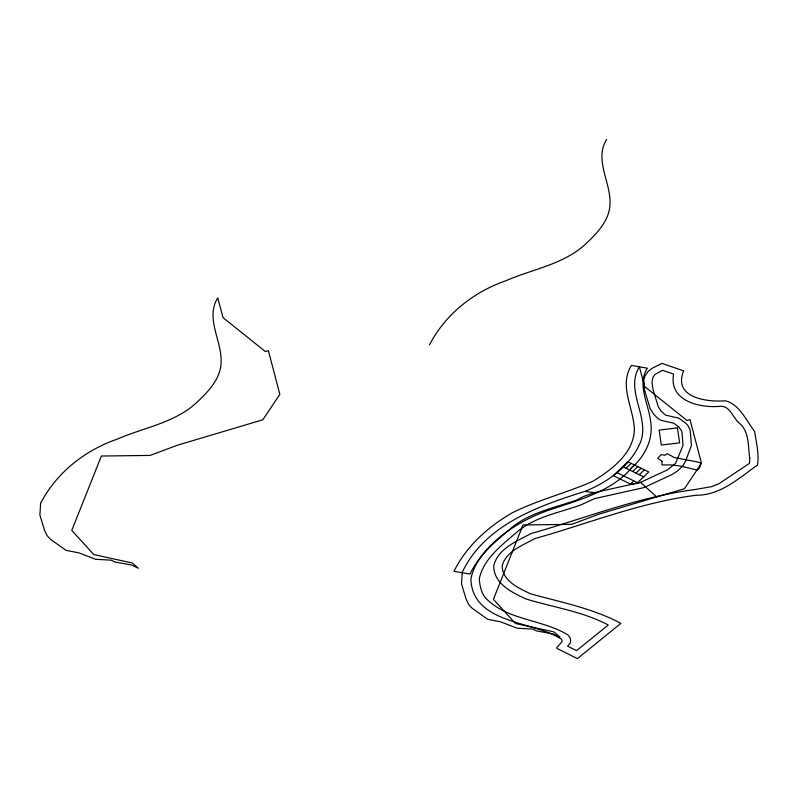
<?xml version="1.0" encoding="UTF-8"?>
<svg xmlns="http://www.w3.org/2000/svg" width="798" height="798" viewBox="0 0 798 798"><rect width="100%" height="100%" fill="white"/><g stroke="black" fill="none" stroke-linecap="round" stroke-linejoin="round"><path stroke-width="1.2" d="M606.66 139.381C594.181 159.291 610.36 181.615 610.041 202.512C610.211 219.181 598.291 231.999 586.959 242.742C564.914 264.278 533.084 268.826 505.852 280.766C473.783 291.799 445.184 314.442 429.533 344.786M626.061 468.256L631.178 463.379M629.373 469.872L634.49 464.995M632.674 471.478L637.792 466.611M635.986 473.094L641.093 468.217M639.288 474.71L644.405 469.832M633.812 480.875L630.48 484.047L613.293 475.658L627.876 461.773L648.764 471.967L637.512 482.68L616.615 472.486M584.744 491.428C608.066 482.291 630.829 465.513 640.595 441.922C650.011 417.075 624.644 390.641 639.388 366.801L644.694 386.591L686.968 420.446L689.991 419.549L701.482 463.269L684.475 488.695L599.118 514.111L571.707 524.346L523.019 524.964L493.403 599.318L515.468 623.487L554.002 631.936L559.987 637.173L553.064 633.911L536.485 630.909L532.825 629.083L517.224 628.216L500.526 621.792L487.618 619.258L472.007 608.146L468.606 604.355L466.172 599.268L461.533 584.036L462.261 572.206C485.164 524.645 537.932 506.181 584.744 491.428L594.35 492.615L640.545 482.371L667.327 469.922L675.517 463.478L683.048 445.354L681.871 431.409L678.749 426.78L673.721 423.189L660.904 420.307L657.791 418.411L653.722 414.312L650.051 408.357L644.634 390.292L643.777 379.629L644.944 376.137L647.896 371.649L652.056 368.357L661.911 363.369L683.647 370.89C672.644 397.833 706.938 402.262 725.492 400.815C739.596 404.387 746.359 420.815 754.639 431.459C756.225 442.521 759.267 453.833 757.511 465.035C738.948 478.142 720.514 495.388 695.906 495.289C640.465 502.401 588.296 523.568 534.79 538.6C522.8 545.323 506.161 551.159 502.161 565.782C502.311 581.064 518.67 588.036 530.361 593.772C560.974 602.241 592.515 608.236 620.894 623.368L577.393 658.619L556.894 648.365L556.725 647.727L562.151 641.582L561.513 639.288C533.832 620.724 472.865 624.265 470.89 579.398C474.611 556.655 496.176 541.353 512.496 526.969C530.83 512.306 554.79 507.708 576.435 500.117L582.859 496.755L594.35 492.615M631.876 484.376L640.575 482.401L656.754 496.954M622.759 466.64L643.657 476.835M749.741 458.192L749.492 463.329L719.128 483.618L711.866 486.61L694.749 489.573C638.36 496.845 585.233 518.211 530.85 533.643C516.805 541.253 497.912 548.555 493.763 565.742C493.473 583.528 511.977 592.455 525.792 598.909C553.353 607.328 582.42 611.368 608.256 624.994L576.585 650.659L567.607 646.151L570.231 643.178L570.66 640.614L570.361 638.28L568.236 635.168C543.129 619.467 508.825 620.525 487.129 599.537C481.284 594.161 479.947 586.36 479.269 578.829C483.618 558.061 503.368 544.007 518.55 530.68C536.316 516.615 559.578 512.565 580.405 505.094L594.62 498.61L643.976 487.598L672.235 474.421L677.183 471.179L682.889 465.912L685.781 460.536L691.457 445.384L690.1 429.853L687.836 425.414L685.422 422.88L678.829 418.172L665.572 415.12L661.013 411.07L658.141 406.431L652.914 388.995L651.976 382.402L652.924 377.524L654.849 374.571L662.54 370.292L673.612 374.122C668.584 401.165 700.026 408.307 720.564 406.282C730.778 405.893 733.232 419.359 740.464 424.097C749.502 433.105 747.965 446.601 749.741 458.192M662.041 461.364L661.961 464.915L670.899 464.915L680.824 466.102L697.292 470.082L699.477 468.107L700.604 464.436L700.484 462.85L697.402 461.952L674.38 457.543L667.288 453.693L665.063 455.209L661.053 454.69L657.761 458.212L662.041 461.364M40.628 503.279L39.9 515.119L44.538 530.341L46.972 535.428L50.374 539.219L65.985 550.341L78.892 552.864L95.59 559.288L111.191 560.156L114.852 561.991L131.431 564.984L138.353 568.256L132.368 563.009L93.835 554.57L71.76 530.401L101.386 456.037L150.074 455.419L177.485 445.194L262.841 419.778L279.849 394.342L268.357 350.621L265.335 351.519L223.061 317.664L217.754 297.883C205.276 317.784 221.455 340.118 221.136 361.005C221.305 377.683 209.385 390.501 198.054 401.234C176.009 422.77 144.179 427.319 116.947 439.259C84.877 450.301 56.269 472.945 40.628 503.279M634.4 430.351C633.053 453.932 611.338 469.952 592.844 481.304C566.66 492.805 538.63 499.748 512.924 512.446C488.456 526.471 466.621 545.762 453.972 571.348L469.982 574.041C486.989 539.937 521.234 518.371 556.785 507.548C583.757 498.541 613.163 489.882 632.235 467.249C645.103 455.917 653.622 438.75 650.579 421.354C648.794 404.137 636.684 384.776 647.338 368.187L631.427 365.414C618.46 385.863 634.111 408.915 634.4 430.351M677.462 427.888L659.158 430.102L661.303 445.065L679.607 442.86L677.462 427.888"/></g></svg>
